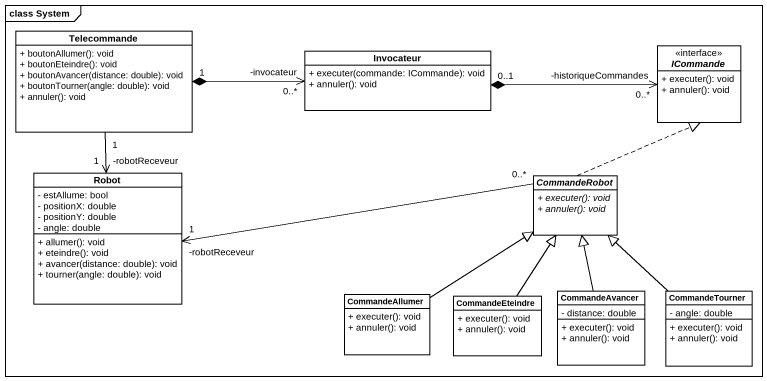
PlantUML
@startuml
mainframe class System
hide circle
hide empty members
skinparam classAttributeIconSize 0
class Telecommande {
  + boutonAllumer(): void
  + boutonEteindre(): void
  + boutonAvancer(distance: double): void
  + boutonTourner(angle: double): void
  + annuler(): void
}
class Invocateur {
  + executer(commande: ICommande): void
  + annuler(): void
}
interface ICommande <<interface>> {
  + executer(): void
  + annuler(): void
}
class Robot {
  - estAllume: bool
  - positionX: double
  - positionY: double
  - angle: double
  + allumer(): void
  + eteindre(): void
  + avancer(distance: double): void
  + tourner(angle: double): void
}
abstract class CommandeRobot {
  {abstract} + executer(): void
  {abstract} + annuler(): void
}
class CommandeAvancer {
  - distance: double
  + executer(): void
  + annuler(): void
}
class CommandeTourner {
  - angle: double
  + executer(): void
  + annuler(): void
}
class CommandeAllumer {
  + executer(): void
  + annuler(): void
}
class CommandeEteindre {
  + executer(): void
  + annuler(): void
}
Telecommande "1" *-right-> "-invocateur\n0..*" Invocateur
Telecommande "1" --> "-robotReceveur\n1" Robot
ICommande "-historiqueCommandes\n0..*" <-left-* "0..1" Invocateur
Robot "-robotReceveur\n1" <-right- "0..*" CommandeRobot
CommandeRobot .up.|> ICommande
CommandeAvancer -up-|> CommandeRobot
CommandeTourner -up-|> CommandeRobot
CommandeAllumer -up-|> CommandeRobot
CommandeEteindre -up-|> CommandeRobot
@enduml
